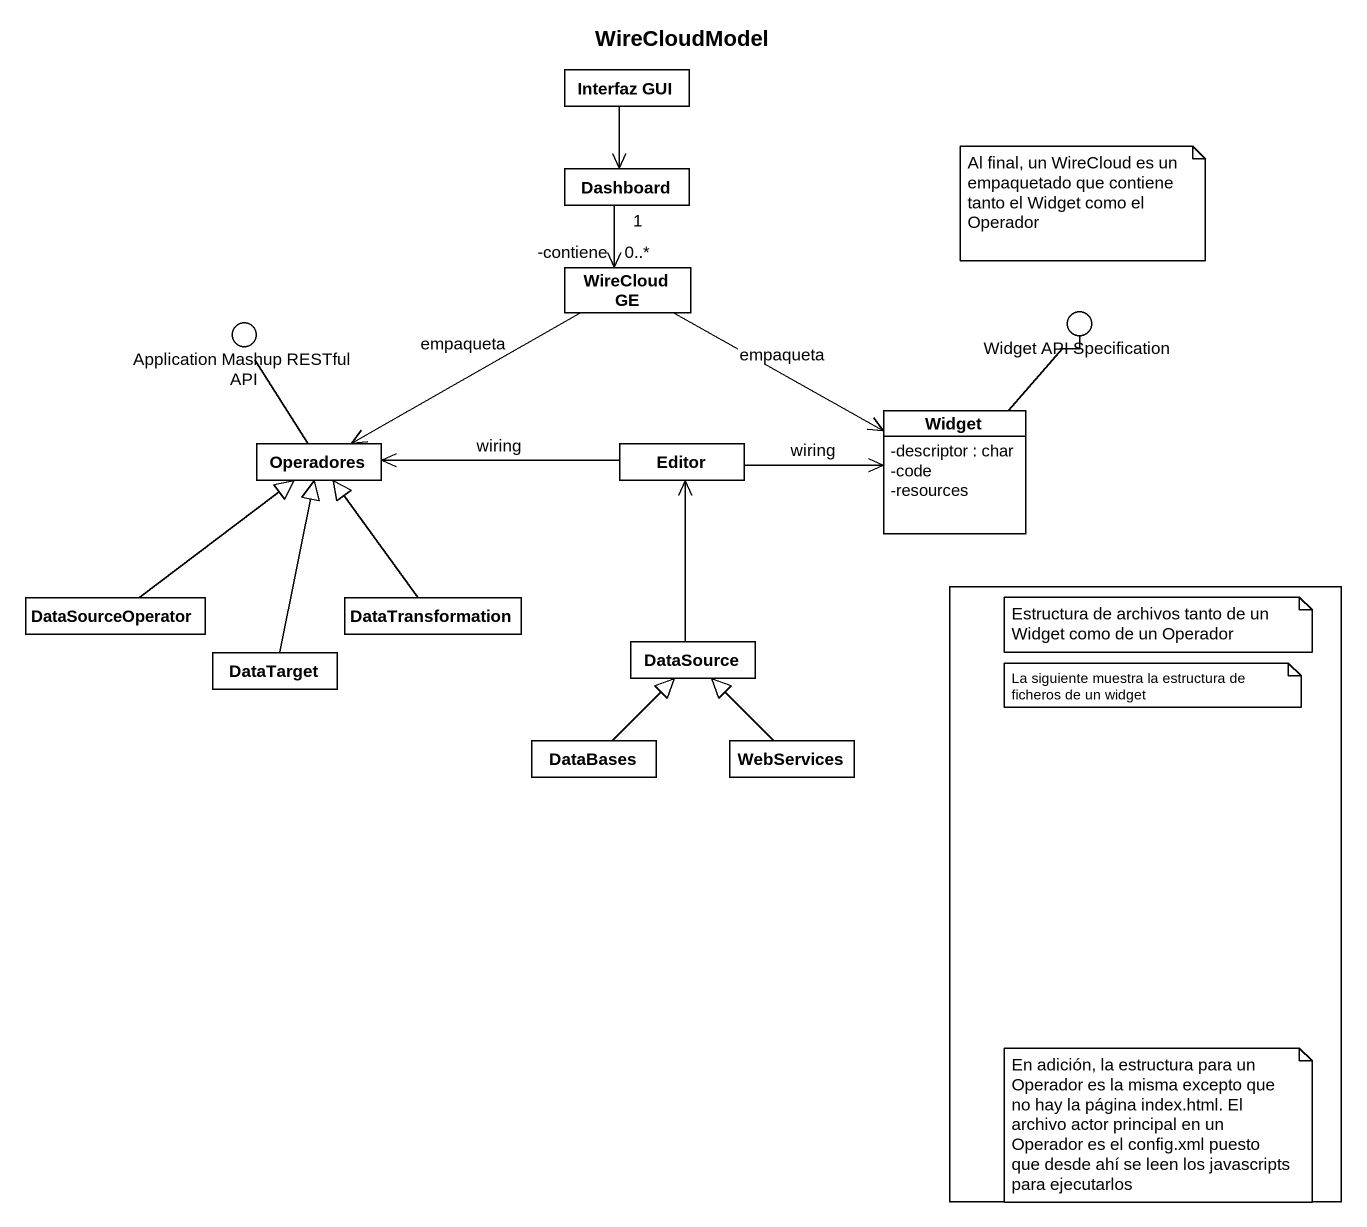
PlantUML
@startuml
title WireCloudModel
allowmixing
hide circle
hide empty members
skinparam classAttributeIconSize 0
class "Interfaz GUI" as Interfaz_GUI
class Dashboard
() "Application Mashup RESTful API" as Application_Mashup_RESTful
class "WireCloud GE" as WireCloud_GE
() "Widget API Specification" as Widget_API_Specification
class Operadores
class Editor
class Widget {
  -descriptor : char
  -code
  -resources
}
class DataSourceOperator
class DataTransformation
rectangle " " as rectangle1
class DataTarget
class DataSource
class DataBases
class WebServices
Interfaz_GUI --> Dashboard
Dashboard "1" --> "0..*\n-contiene" WireCloud_GE
WireCloud_GE -left-> Operadores : empaqueta
WireCloud_GE -right-> Widget : empaqueta
Operadores -up- Application_Mashup_RESTful
Editor -left-> Operadores : wiring
Editor -right-> Widget : wiring
Widget -up- Widget_API_Specification
DataSourceOperator -up-|> Operadores
DataTransformation -up-|> Operadores
DataTarget -up-|> Operadores
DataSource -up-> Editor
DataBases -up-|> DataSource
WebServices -up-|> DataSource
note as N1
  Al final, un WireCloud es un empaquetado que contiene tanto el Widget como el Operador
end note
note as N2
  Estructura de archivos tanto de un Widget como de un Operador
end note
note as N3
  La siguiente muestra la estructura de ficheros de un widget
end note
note as N4
  En adición, la estructura para un Operador es la misma excepto que no hay la página index.html. El archivo actor principal en un Operador es el config.xml puesto que desde ahí se leen los javascripts para ejecutarlos
end note
@enduml
